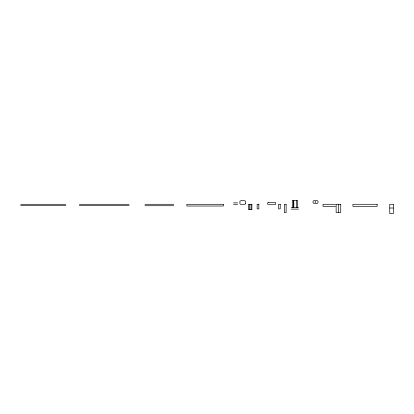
<?xml version="1.0" encoding="UTF-8"?>
<svg xmlns="http://www.w3.org/2000/svg" width="414" height="414" viewBox="0 0 414 414"><rect width="100%" height="100%" fill="white"/><g stroke="black" fill="none" stroke-linecap="round" stroke-linejoin="round"><path stroke-width="0.62" d="M233.491 202.865L237.646 202.865M20.7 204.293L65.805 204.293M79.359 204.293L129.111 204.293M144.947 204.293L173.704 204.293M233.491 204.293L237.646 204.293M335.407 204.293L323.039 204.293L323.039 206.343L335.407 206.343M20.7 205.396L65.805 205.396M79.359 205.618L129.111 205.618M144.947 205.732L173.704 205.732M291.259 207.605L298.561 207.605M389.755 208.019L393.3 208.019M291.259 209.117L298.561 209.117M338.435 204.293L338.435 212.517M297.475 207.605L297.475 200.319L292.351 200.319L292.351 207.605M296.362 200.319L296.362 207.605M293.8 200.319L293.8 207.605M293.65 200.319L293.614 207.605M251.024 204.293L251.024 209.634M249.306 204.293L249.306 209.634M314.676 203.512A1.527 1.521 0 0 1 312.963 201.799A1.527 1.521 0 0 1 315.059 200.593M245.502 203.781L244.99 204.293L240.436 204.293L239.923 203.781L239.923 201.095L241.76 200.443L243.629 200.443L245.502 201.095L245.502 203.781M268.241 202.358L267.615 202.984L267.615 204.293L275.75 204.293L275.75 202.984L275.124 202.358L268.241 202.358M223.327 204.293L186.874 204.293L186.874 206.027L223.327 206.027L223.327 204.293M251.878 204.293L248.447 204.293L248.447 209.634L251.878 209.634L251.878 204.293M258.838 204.293L257.151 204.293L257.151 208.894L258.838 208.894L258.838 204.293M280.226 204.293L278.539 204.293L278.539 208.894L280.226 208.894L280.226 204.293M286.121 204.293L284.439 204.293L284.439 212.651L286.121 212.651L286.121 204.293M340.743 204.293L336.132 204.293L336.132 212.517L340.743 212.517L340.743 204.293M377.138 204.293L352.93 204.293L352.93 206.317L377.138 206.317L377.138 204.293M393.3 204.293L389.755 204.293L389.755 213.681L393.3 213.681L393.3 204.293M315.691 203.207A1.527 1.521 0 0 0 318.133 202.198A1.527 1.521 0 0 0 316.037 200.593A1.527 1.521 0 0 0 315.691 203.207"/></g></svg>
